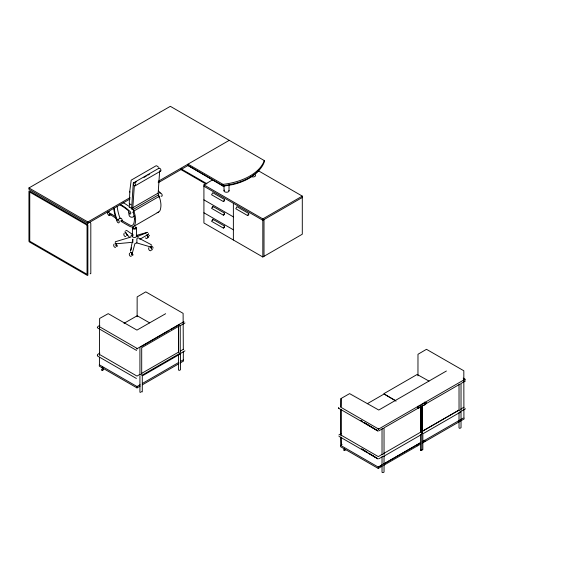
<?xml version="1.0" encoding="UTF-8"?>
<svg xmlns="http://www.w3.org/2000/svg" width="579" height="579" viewBox="0 0 579 579"><rect width="100%" height="100%" fill="white"/><g stroke="black" fill="none" stroke-linecap="round" stroke-linejoin="round"><path stroke-width="0.87" d="M121.735 220.411A283.051 163.423 60 0 0 130.181 225.231L131.498 225.535A7.701 4.444 60 0 0 133.727 223.639L134.002 222.741A21.807 12.586 60 0 0 134.429 218.833L134.429 218.775M121.112 221.402A284.723 164.385 60 0 0 130.217 226.606L132.121 227.048A9.373 5.406 60 0 0 134.835 224.739L135.146 223.718A23.471 13.549 60 0 0 135.609 219.513A20.2 11.667 60 0 0 133.8 211.06L133.054 209.243A2.425 1.404 60 0 1 132.83 207.709L134.328 185.548M157.119 212.457L157.452 212.421A9.373 5.406 60 0 0 159.239 211.559L159.522 211.255A9.373 5.406 60 0 0 160.166 210.119L160.477 209.091A23.471 13.549 60 0 0 160.94 204.886A20.2 11.667 60 0 0 159.638 197.88L158.385 194.616A2.425 1.404 60 0 1 158.161 193.089L159.659 170.957M129.834 191.729L129.255 203.446L131.006 204.807M117.457 245.554L117.124 246.466M127.619 234.683L127.286 235.595M133.069 254.536L132.736 255.448M148.694 236.652L148.362 237.571M152.429 248.912L152.096 249.831M129.747 191.446L131.187 180.163L155.946 165.855L156.721 165.804L158.574 167.201M120.15 204.351A40.631 23.457 60 0 1 129.667 211.169L129.942 211.371A1.665 0.963 60 0 1 130.774 212.811L130.774 213.513A1.665 0.963 60 0 1 129.486 213.767A1.665 0.963 60 0 1 128.458 211.827L128.777 211.082L128.198 210.568A39.85 23.008 60 0 0 121.539 205.791L121.539 205.791A39.9 23.037 60 0 0 120.179 205.046M165.645 313.709L136.948 330.102L108.23 313.659L99.631 318.45L99.422 355.448M446.395 371.009L378.782 410.041L349.6 393.626L340.901 398.598L340.865 406.784M130.463 250.91L132.837 239.127L132.837 242.463M115.713 243.621L116.596 243.853L116.596 245.749L116.14 245.981M136.391 378.463L97.576 356.042L97.576 355.361M135.443 226.925A2.048 1.187 0 0 1 136.47 227.952L136.398 236.601A2.048 1.187 0 0 1 134.147 237.462A2.048 1.187 0 0 1 132.367 236.29L132.439 227.641A2.048 1.187 0 0 1 133.394 226.925M132.367 236.29L132.439 235.986A2.048 1.187 0 0 1 132.967 235.458M136.47 227.952L136.398 228.256A2.048 1.187 0 0 1 134.147 229.125A2.048 1.187 0 0 1 132.367 227.952M130.934 250.222L131.65 247.624M463.917 416.902L463.822 370.777L426.47 349.311L417.987 354.276L417.958 375.872M212.754 206.319L211.574 208.36L223.356 215.164L224.536 214.483L224.536 213.123L212.754 206.319L212.754 207.68M212.754 219.246L211.574 221.287L223.356 228.09L224.536 227.409L224.536 226.049L212.754 219.246L212.754 220.606M223.356 201.557L224.536 199.516L212.754 192.713L211.574 194.754L223.356 201.557L224.536 200.877L224.536 199.516M223.356 215.164L224.536 213.123M223.356 228.09L224.536 226.049M247.559 215.533L248.738 213.492L236.956 206.689L235.776 208.729L247.559 215.533L248.738 214.852L248.738 213.492M131.317 252.603L132.2 252.842L132.2 254.731L131.751 254.97M113.998 244.2C113.122 245.243 114.15 247.79 115.612 247.342M124.159 233.33C123.276 234.379 124.304 236.92 125.766 236.471M129.609 253.182C128.733 254.232 129.754 256.772 131.216 256.323M148.962 247.566C147.848 248.89 149.744 252.017 151.336 250.266M131.954 234.871L130.977 235.979L130.977 237.021L115.286 241.769M129.428 203.924L129.291 207.6M109.301 211.545C104.292 212.037 110.9 218.167 109.431 213.39M114.215 208.237A38.467 22.205 60 0 0 116.965 219.731L117.262 219.911A1.665 0.963 60 0 1 118.999 220.997A1.665 0.963 60 0 1 118.767 222.857A1.665 0.963 60 0 1 117.074 221.439A39.3 22.69 60 0 1 113.636 207.999M117.088 220.063L120.208 218.211A1.665 0.963 60 0 1 122.176 219.955A1.665 0.963 60 0 1 120.736 220.787M338.853 435.01L341.226 433.584M421.657 433.968L422.25 433.345L421.874 433.128L421.874 406.074C417.227 408.832 418.53 409.071 417.539 406.972A0.832 0.478 60 0 1 418.125 406.632L417.539 406.292L417.539 407.652M130.137 198.915L87.863 223.328L28.95 189.311L28.95 187.951L170.335 106.326L264.285 160.564L264.285 161.925A52.892 30.535 0 0 1 223.053 185.736L188.009 165.507L188.009 164.147L223.053 184.375A52.892 30.535 0 0 0 264.285 160.564M133.597 182.848L158.928 168.228M134.784 182.725L136.318 181.842M143.997 177.413L146.299 176.081M147.833 175.191L149.368 174.308M135.262 185.736L160.593 171.109M28.95 187.951L87.863 221.967L130.109 197.569M158.277 181.314L229.248 140.335M158.183 182.725L188.566 165.181M108.903 215.359L110.437 214.476M109.185 215.388L110.965 214.425M132.83 207.709L158.161 193.089M133.17 209.504L158.501 194.877M133.8 211.06L159.131 196.433M134.35 215.902C132.099 219.079 127.351 216.408 129.341 212.674M258.111 170.61L302.296 196.115L302.296 234.213L262.823 256.996L203.917 222.987L203.917 184.889L212.428 179.975M133.271 226.664L158.603 212.037M126.562 233.098L125.448 232.671M126.374 235.096L126.678 234.893A1.02 0.593 60 0 1 126.533 234.893M115.482 243.433L116.596 243.853M139.821 239.265L148.253 234.401A1.078 0.622 0 0 0 148.427 233.648M146.907 234.799L147.826 234.958L147.826 236.847L147.377 237.086M147.602 238.005L146.335 238.555L145.467 237.897M131.093 252.415L132.2 252.842M151.56 247.219L150.258 246.907L151.56 247.219L151.488 249.129M203.917 184.889L262.823 218.905L302.296 196.115M302.296 197.475L262.823 220.266L203.917 186.25M97.742 326.585L99.805 325.391M124.007 323.314L137.209 315.758L149.643 322.872M99.863 353.096L97.54 354.493L97.33 355.701M137.151 348.652L183.557 321.859M140.538 347.009L169.061 330.544M170.602 329.654L179.077 324.761M101.564 369.576A0.832 0.478 0 0 0 101.694 370.162L102.288 370.502L103.467 369.822L103.467 368.027M180.474 325.564L184.969 322.973M140.516 374.729L139.923 374.389L136.977 376.089L99.342 354.355M141.884 373.26L178.491 352.155L178.491 326.657L178.462 352.141L179.056 352.481M180.395 351.026L183.384 349.296M184.969 350.86L180.474 353.458L180.474 369.778L179.642 370.263M140.118 386.113L137.02 387.908L99.313 366.138L99.313 364.777L137.02 386.548L140.118 384.753M142.448 383.414L178.904 362.36M180.453 361.47L183.557 359.675L183.557 361.035L180.453 362.83M142.448 384.774L178.904 363.721M383.964 393.626L417.162 374.468L428.996 381.091M367.281 403.715L383.428 394.393M382.104 466.233L378.261 468.454L340.553 446.684L340.553 445.323L342.095 444.44M378.456 429.169L464.112 379.802M417.539 406.972L418.125 406.632M419.008 406.125L420.484 405.271M421.744 405.134L421.744 404.453L424.689 402.752A0.832 0.478 60 0 1 425.276 402.412C428.46 401.587 424.675 406.169 422.576 405.618L422.547 433.331M343.673 449.637A0.832 0.478 0 0 0 343.81 450.216L344.396 450.556L345.576 449.876L344.983 449.536M378.709 430.942L383.204 428.344L382.618 428.409M421.744 406.096L384.036 427.867L384.036 454.638M422.489 405.756L460.196 383.986M465.523 380.91L461.029 383.501L461.029 410.279L460.79 409.737M382.618 454.783L382.024 454.443L378.282 456.599L340.655 434.872M383.204 453.762L420.593 432.202L421.157 432.527M422.438 431.196L459.017 410.077L459.61 410.417M460.949 408.962L463.945 407.232M422.46 431.21L459.046 410.091L459.017 384.579M378.709 458.836L383.204 456.238M465.523 408.796L461.029 411.394L461.029 427.722L460.196 428.199M382.104 464.872L378.261 467.094L378.261 468.454M420.419 442.754L383.645 463.982L420.672 442.689M422.605 441.488L424.798 440.221L424.798 441.582M382.183 464.915L378.333 467.137L340.553 445.323M422.229 441.799L464.112 417.611L464.112 418.972L422.229 443.159M383.645 465.342L420.672 444.05M383.204 472.565L384.036 472.08L384.036 455.955A0.832 0.478 0 0 1 383.79 456.295L421.744 434.388L421.744 450.035A0.832 0.478 60 0 1 421.157 450.375L420.564 450.035M137.527 236.42L147.768 232.317M107.766 212.428L108.599 212.507A58.168 33.582 60 0 1 113.897 215.569A283.051 163.423 60 0 0 115.706 216.72M341.147 398.439L341.06 406.675M151.38 245.8A1.078 0.622 0 0 1 151.85 246.632A1.078 0.622 0 0 1 150.402 246.907L136.883 242.927L134.965 243.491L132.591 252.147A1.078 0.622 0 0 1 131.361 252.661A1.078 0.622 0 0 1 130.463 251.952M136.825 235.306L146.726 232.476M147.826 236.847L147.754 236.869A1.02 0.593 60 0 1 147.363 236.775M116.596 245.749L116.524 245.764A1.02 0.593 60 0 1 116.133 245.677L116.053 245.619M132.135 254.746L132.2 254.731A1.02 0.593 60 0 1 131.744 254.659M188.009 165.507L223.176 186.214L232.613 184.614A48.969 28.27 0 0 0 259.139 169.683M131.31 242.42L116.328 243.788A1.078 0.622 0 0 1 115.17 243.426A1.078 0.622 0 0 1 115.482 242.688M125.802 230.341L126.823 230.536L133.184 234.879M147.044 234.936L147.826 234.958M421.071 406.292L421.447 406.328L421.447 432.882L420.484 432.325L420.564 406.697M150.721 247.168C151.966 246.835 149.498 247.443 150.721 246.126M109.764 214.469L109.865 214.519A47.427 27.387 60 0 1 113.47 216.655L115.655 218.044A284.723 164.385 60 0 0 116.864 218.804M151.38 244.751L137.86 237.651L136.883 238.758L136.883 242.927M181.321 168.967L206.942 183.753M180.431 169.292L206.117 184.122M203.917 199.856L233.373 216.864M203.917 212.782L233.373 229.791M463.207 378.116L465.538 379.462M463.945 379.498L464.532 379.838A0.832 0.478 60 0 0 463.945 380.179M425.276 402.412L424.689 402.072L424.689 403.433M459.61 428.257L459.017 427.917L459.017 412.451M89.629 222.307L90.215 222.647A0.832 0.478 60 0 1 90.809 223.668L90.809 273.324A0.832 0.478 60 0 1 90.215 273.664M395.377 400.502L383.928 393.894L396.058 401.146M417.495 444.44L417.495 445.801M421.729 449.528L422.25 449.832A0.832 0.478 60 0 0 422.836 449.492L422.836 433.845L460.79 411.93A0.832 0.478 0 0 1 459.61 411.93M421.071 450.513L420.484 450.173L420.484 434.539M340.655 407.138L378.869 429.205A0.832 0.478 60 0 0 378.304 429.379M338.968 408.463L377.769 430.863L367.831 424.762M183.384 321.562L183.977 321.902A0.832 0.478 60 0 0 183.384 322.242M338.968 436.349L377.769 458.749L368.591 453.118M382.618 472.623L382.024 472.283L382.024 456.817M179.056 370.321L178.462 369.981L178.462 354.514M99.342 326.621L137.57 348.696A0.832 0.478 60 0 0 136.999 348.869M97.757 328.032L136.564 350.44M141.175 391.592L141.696 391.889A0.832 0.478 60 0 0 142.282 391.549L142.282 375.909L180.235 353.993A0.832 0.478 0 0 1 179.229 354.073M140.516 392.569L139.923 392.229L139.923 375.735M360.949 420.542L362.476 421.476L360.999 420.586M364.003 422.417L366.297 423.821M361.709 448.899L367.064 452.185M364.061 422.467L377.863 430.95M361.766 448.949L367.129 452.242M368.664 453.183L377.863 458.836M159.594 192.793L160.18 193.306M158.429 195.275L159.297 197.07M129.66 237.477L125.064 232.28A1.078 0.622 0 0 1 125.303 231.535M338.672 407.949L338.881 408.152A0.832 0.514 3.4 0 1 338.643 407.833L338.672 407.949M133.597 184.773L134.429 185.656A1.665 0.963 60 0 0 135.609 184.976A1.665 0.963 60 0 0 134.429 182.935A1.665 0.963 60 0 0 133.25 183.615L131.744 206.681A3.865 2.229 60 0 0 132.019 209.323M152.617 246.792L153.145 248.051M120.034 218.363L119.911 218.03A38.467 22.205 60 0 1 117.161 206.537M137.527 235.378L137.86 236.608M223.176 186.214L223.053 184.375M149.302 235.349L149.411 235.791M129.768 191.613L129.848 192.105M420.593 406.711L420.593 432.202M382.024 428.945L382.024 454.443M378.282 428.865L378.282 429.546M344.396 448.819L344.396 450.556M341.06 409.353L341.06 434.373M341.06 437.058L341.082 444.773L340.865 437.174M340.865 409.469L340.865 435.386M264.002 219.586L264.002 256.316M262.823 218.905L262.823 256.996M233.373 203.258L233.373 239.996M229.023 184.853L229.023 190.802M224.022 185.7L224.022 190.802M183.319 349.455L183.109 313.348L145.785 291.867L137.151 296.897L137.122 316.706M183.319 351.243L183.319 359.284M159.297 196.911L159.261 197.417A1.665 0.963 60 0 1 159.145 197.678M151.177 247.436L151.177 248.695M147.442 235.175L147.442 237.064M139.923 348.015L139.923 374.389M137.02 386.548L137.02 387.908M136.977 348.355L136.977 349.036M131.824 253.059L131.824 254.948M116.213 244.077L116.213 245.966A1.107 0.637 60 0 1 116.068 245.981M102.288 367.028L102.288 370.502M99.422 357.236L99.422 364.386M87.863 221.967L87.863 223.328M133.351 212.971A21.083 12.173 60 0 1 134.429 218.833M158.624 168.663A1.665 0.963 60 0 1 159.963 168.446A1.665 0.963 60 0 1 160.933 170.465A1.665 0.963 60 0 1 159.761 171.029M132.584 212.167A1.665 0.963 60 0 0 133.72 211.813L133.72 211.111A1.665 0.963 60 0 0 132.888 209.67L132.613 209.468A40.631 23.457 60 0 0 129.942 207.173M123.095 202.65A40.631 23.457 60 0 1 128.581 206.124M158.393 191.092A40.631 23.457 60 0 1 161.063 193.393L161.338 193.589A1.665 0.963 60 0 1 162.171 195.036L162.171 195.738A1.665 0.963 60 0 1 161.034 196.093M136.398 235.986A2.048 1.187 0 0 1 136.47 236.29M135.175 227.511A1.071 0.622 0 0 1 135.24 228.35A1.071 0.622 0 0 1 133.8 228.459A1.071 0.622 0 0 1 133.488 227.641M255.194 174.778A2.497 1.44 0 0 1 254.282 176.747A2.497 1.44 0 0 1 250.866 176.219M228.937 190.426A2.497 1.44 0 0 1 226.194 192.235A2.497 1.44 0 0 1 224.355 190.078M116.169 244.758L116.43 245.112L116.191 244.714M131.78 253.74L132.041 254.094L131.78 253.74M147.406 235.856L147.667 236.21L147.406 235.856M97.576 327.649L97.33 327.301A0.832 0.514 3.4 0 0 97.576 327.692M418.118 408L417.589 408.34L418.118 408M180.235 325.427L141.696 347.675L141.696 375.409L180.235 353.161L180.235 325.427M87.27 224.348L29.536 191.012A0.832 0.478 60 0 0 28.95 191.352L28.95 241.016A0.832 0.478 60 0 0 29.536 242.029L87.27 275.365A0.832 0.478 60 0 0 87.863 275.025L87.863 225.369A0.832 0.478 60 0 0 87.27 224.348M87.053 225.151L29.753 192.069L29.753 241.226L87.053 274.308L87.053 225.151"/></g></svg>
